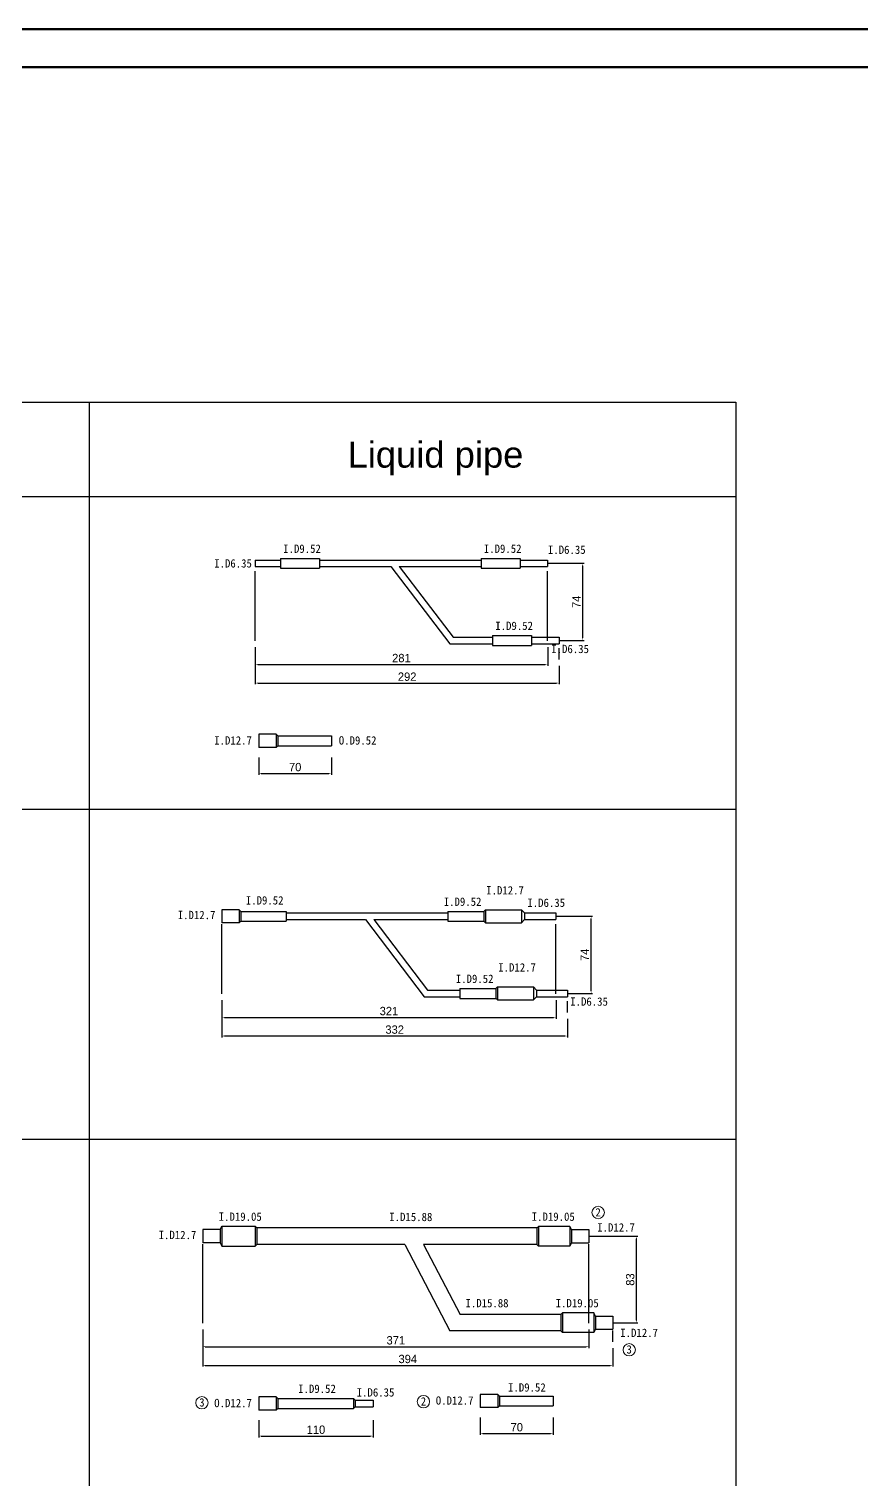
# Model space of a CAD drawing. Extents: x 594 to 813, y 174 to 240.
# Drawn here: x 758.89 to 767.68, y 225.18 to 240.49 of the extents above; entities that cross this region are included whole.
import ezdxf

# ---------------------------------------------------------------- set-up
doc = ezdxf.new("R2010")
doc.units = 0
doc.header["$MEASUREMENT"] = 0
doc.header["$PDMODE"] = 35
doc.header["$PDSIZE"] = 0.5
doc.layers.get('0').update_dxf_attribs({"linetype": 'CONTINUOUS', "lineweight": 30})
doc.layers.get('Defpoints').update_dxf_attribs({"linetype": 'CONTINUOUS'})
for name, color, linetype, lineweight in [('AC.REF(S). PIPING', 3, 'CONTINUOUS', 30), ('Dim', 142, 'CONTINUOUS', 0), ('UG-BORDER', 20, 'CONTINUOUS', 80)]:
    doc.layers.add(name, color=color, linetype=linetype, lineweight=lineweight)
doc.layers.add('CEN', color=1, linetype='CONTINUOUS')
doc.layers.add('LG-TEXT', color=4, linetype='CONTINUOUS')
doc.styles.add('LG-TEXT', font='arial.ttf')
doc.dimstyles.new('ISO-25', dxfattribs={"dimtxt": 2.5, "dimasz": 2.5, "dimexe": 1.25, "dimexo": 0.625, "dimtad": 1, "dimtxsty": 'Standard', "dimcen": 2.5, "dimadec": 0, "dimazin": 0, "dimtfac": 1, "dimtmove": 0, "dimatfit": 3, "dimfxl": 1, "dimarcsym": 0})

# ---------------------------------------------------------------- blocks, each defined once
blk = doc.blocks.new('*D154')
at = {"layer": 'Defpoints', "color": 0, "transparency": 16777216}
for p in [(1636.8, 2551.6), (1706.8, 2551.6), (1706.8, 2536.1)]:
    blk.add_point(p, dxfattribs=at)
at = {"layer": 'Dim', "color": 0, "lineweight": -2, "transparency": 16777216}
for p, q in [((1636.8, 2551.4), (1636.8, 2534.8)), ((1706.8, 2551.4), (1706.8, 2534.8)), ((1639.3, 2536.1), (1704.3, 2536.1))]:
    blk.add_line(p, q, dxfattribs=at)
at = {"layer": 'Dim', "color": 0, "transparency": 16777216}
for points in [[(1639.3, 2536.5), (1639.3, 2535.7), (1636.8, 2536.1)], [(1704.3, 2536.5), (1704.3, 2535.7), (1706.8, 2536.1)]]:
    blk.add_solid(points, dxfattribs=at)
at = {"layer": 'Dim', "color": 3, "transparency": 16777216, "insert": (1671.8, 2542.2), "char_height": 8, "attachment_point": 5}
blk.add_mtext('70', dxfattribs=at)
blk = doc.blocks.new('*D155')
at = {"layer": 'Defpoints', "color": 0, "transparency": 16777216}
for p in [(1914.4, 2737.9), (1948.1, 2737.9), (1925.4, 2663.9)]:
    blk.add_point(p, dxfattribs=at)
at = {"layer": 'Dim', "color": 0, "lineweight": -2, "transparency": 16777216}
for p, q in [((1914.6, 2737.9), (1949.4, 2737.9)), ((1948.1, 2666.4), (1948.1, 2735.4)), ((1925.6, 2663.9), (1949.4, 2663.9))]:
    blk.add_line(p, q, dxfattribs=at)
at = {"layer": 'Dim', "color": 0, "transparency": 16777216}
for points in [[(1947.7, 2735.4), (1948.5, 2735.4), (1948.1, 2737.9)], [(1947.7, 2666.4), (1948.5, 2666.4), (1948.1, 2663.9)]]:
    blk.add_solid(points, dxfattribs=at)
at = {"layer": 'Dim', "color": 3, "transparency": 16777216, "insert": (1942, 2700.9), "char_height": 8, "attachment_point": 5, "rotation": 90}
blk.add_mtext('74', dxfattribs=at)
blk = doc.blocks.new('*D156')
at = {"layer": 'Defpoints', "color": 0, "transparency": 16777216}
for p in [(1633.4, 2657.6), (1914.4, 2657.6), (1914.4, 2640.8)]:
    blk.add_point(p, dxfattribs=at)
at = {"layer": 'Dim', "color": 0, "lineweight": -2, "transparency": 16777216}
for p, q in [((1633.4, 2657.4), (1633.4, 2639.5)), ((1914.4, 2657.4), (1914.4, 2639.5)), ((1635.9, 2640.8), (1911.9, 2640.8))]:
    blk.add_line(p, q, dxfattribs=at)
at = {"layer": 'Dim', "color": 0, "transparency": 16777216}
for points in [[(1635.9, 2641.2), (1635.9, 2640.4), (1633.4, 2640.8)], [(1911.9, 2641.2), (1911.9, 2640.4), (1914.4, 2640.8)]]:
    blk.add_solid(points, dxfattribs=at)
at = {"layer": 'Dim', "color": 3, "transparency": 16777216, "insert": (1773.9, 2646.9), "char_height": 8, "attachment_point": 5}
blk.add_mtext('281', dxfattribs=at)
blk = doc.blocks.new('*D157')
at = {"layer": 'Defpoints', "color": 0, "transparency": 16777216}
for p in [(1633.4, 2639.7), (1925.4, 2639.7), (1925.4, 2622.9)]:
    blk.add_point(p, dxfattribs=at)
at = {"layer": 'Dim', "color": 0, "lineweight": -2, "transparency": 16777216}
for p, q in [((1633.4, 2639.5), (1633.4, 2621.7)), ((1925.4, 2639.5), (1925.4, 2621.7)), ((1635.9, 2622.9), (1922.9, 2622.9))]:
    blk.add_line(p, q, dxfattribs=at)
at = {"layer": 'Dim', "color": 0, "transparency": 16777216}
for points in [[(1635.9, 2623.3), (1635.9, 2622.5), (1633.4, 2622.9)], [(1922.9, 2623.3), (1922.9, 2622.5), (1925.4, 2622.9)]]:
    blk.add_solid(points, dxfattribs=at)
at = {"layer": 'Dim', "color": 3, "transparency": 16777216, "insert": (1779.4, 2629), "char_height": 8, "attachment_point": 5}
blk.add_mtext('292', dxfattribs=at)
blk = doc.blocks.new('*D164')
at = {"layer": 'Defpoints', "color": 0, "transparency": 16777216}
for p in [(1922.4, 2399), (1956.1, 2399), (1933.4, 2325)]:
    blk.add_point(p, dxfattribs=at)
at = {"layer": 'Dim', "color": 0, "lineweight": -2, "transparency": 16777216}
for p, q in [((1922.6, 2399), (1957.4, 2399)), ((1956.1, 2327.5), (1956.1, 2396.5)), ((1933.6, 2325), (1957.4, 2325))]:
    blk.add_line(p, q, dxfattribs=at)
at = {"layer": 'Dim', "color": 0, "transparency": 16777216}
for points in [[(1955.7, 2396.5), (1956.5, 2396.5), (1956.1, 2399)], [(1955.7, 2327.5), (1956.5, 2327.5), (1956.1, 2325)]]:
    blk.add_solid(points, dxfattribs=at)
at = {"layer": 'Dim', "color": 3, "transparency": 16777216, "insert": (1950, 2362), "char_height": 8, "attachment_point": 5, "rotation": 90}
blk.add_mtext('74', dxfattribs=at)
blk = doc.blocks.new('*D165')
at = {"layer": 'Defpoints', "color": 0, "transparency": 16777216}
for p in [(1601.4, 2318.7), (1922.4, 2318.7), (1922.4, 2301.9)]:
    blk.add_point(p, dxfattribs=at)
at = {"layer": 'Dim', "color": 0, "lineweight": -2, "transparency": 16777216}
for p, q in [((1601.4, 2318.5), (1601.4, 2300.7)), ((1922.4, 2318.5), (1922.4, 2300.7)), ((1603.9, 2301.9), (1919.9, 2301.9))]:
    blk.add_line(p, q, dxfattribs=at)
at = {"layer": 'Dim', "color": 0, "transparency": 16777216}
for points in [[(1603.9, 2302.3), (1603.9, 2301.5), (1601.4, 2301.9)], [(1919.9, 2302.3), (1919.9, 2301.5), (1922.4, 2301.9)]]:
    blk.add_solid(points, dxfattribs=at)
at = {"layer": 'Dim', "color": 3, "transparency": 16777216, "insert": (1761.9, 2308), "char_height": 8, "attachment_point": 5}
blk.add_mtext('321', dxfattribs=at)
blk = doc.blocks.new('*D166')
at = {"layer": 'Defpoints', "color": 0, "transparency": 16777216}
for p in [(1601.4, 2300.9), (1933.4, 2300.9), (1933.4, 2284.1)]:
    blk.add_point(p, dxfattribs=at)
at = {"layer": 'Dim', "color": 0, "lineweight": -2, "transparency": 16777216}
for p, q in [((1601.4, 2300.7), (1601.4, 2282.8)), ((1933.4, 2300.7), (1933.4, 2282.8)), ((1603.9, 2284.1), (1930.9, 2284.1))]:
    blk.add_line(p, q, dxfattribs=at)
at = {"layer": 'Dim', "color": 0, "transparency": 16777216}
for points in [[(1603.9, 2284.5), (1603.9, 2283.6), (1601.4, 2284.1)], [(1930.9, 2284.5), (1930.9, 2283.6), (1933.4, 2284.1)]]:
    blk.add_solid(points, dxfattribs=at)
at = {"layer": 'Dim', "color": 3, "transparency": 16777216, "insert": (1767.4, 2290.2), "char_height": 8, "attachment_point": 5}
blk.add_mtext('332', dxfattribs=at)
blk = doc.blocks.new('*D173')
at = {"layer": 'Defpoints', "color": 0, "transparency": 16777216}
for p in [(1954, 2091.8), (1999.8, 2091.8), (1977, 2008.8)]:
    blk.add_point(p, dxfattribs=at)
at = {"layer": 'Dim', "color": 0, "lineweight": -2, "transparency": 16777216}
for p, q in [((1954.2, 2091.8), (2001, 2091.8)), ((1999.8, 2011.3), (1999.8, 2089.3)), ((1977.2, 2008.8), (2001, 2008.8))]:
    blk.add_line(p, q, dxfattribs=at)
at = {"layer": 'Dim', "color": 0, "transparency": 16777216}
for points in [[(1999.3, 2089.3), (2000.2, 2089.3), (1999.8, 2091.8)], [(1999.3, 2011.3), (2000.2, 2011.3), (1999.8, 2008.8)]]:
    blk.add_solid(points, dxfattribs=at)
at = {"layer": 'Dim', "color": 3, "transparency": 16777216, "insert": (1993.7, 2050.3), "char_height": 8, "attachment_point": 5, "rotation": 90}
blk.add_mtext('83', dxfattribs=at)
blk = doc.blocks.new('*D174')
at = {"layer": 'Defpoints', "color": 0, "transparency": 16777216}
for p in [(1583, 2002.6), (1954, 2002.6), (1954, 1985.8)]:
    blk.add_point(p, dxfattribs=at)
at = {"layer": 'Dim', "color": 0, "lineweight": -2, "transparency": 16777216}
for p, q in [((1583, 2002.4), (1583, 1984.5)), ((1954, 2002.4), (1954, 1984.5)), ((1585.5, 1985.8), (1951.5, 1985.8))]:
    blk.add_line(p, q, dxfattribs=at)
at = {"layer": 'Dim', "color": 0, "transparency": 16777216}
for points in [[(1585.5, 1986.2), (1585.5, 1985.4), (1583, 1985.8)], [(1951.5, 1986.2), (1951.5, 1985.4), (1954, 1985.8)]]:
    blk.add_solid(points, dxfattribs=at)
at = {"layer": 'Dim', "color": 3, "transparency": 16777216, "insert": (1768.5, 1991.9), "char_height": 8, "attachment_point": 5}
blk.add_mtext('371', dxfattribs=at)
blk = doc.blocks.new('*D175')
at = {"layer": 'Defpoints', "color": 0, "transparency": 16777216}
for p in [(1583, 1984.7), (1977, 1984.7), (1977, 1967.9)]:
    blk.add_point(p, dxfattribs=at)
at = {"layer": 'Dim', "color": 0, "lineweight": -2, "transparency": 16777216}
for p, q in [((1583, 1984.5), (1583, 1966.7)), ((1977, 1984.5), (1977, 1966.7)), ((1585.5, 1967.9), (1974.5, 1967.9))]:
    blk.add_line(p, q, dxfattribs=at)
at = {"layer": 'Dim', "color": 0, "transparency": 16777216}
for points in [[(1585.5, 1968.3), (1585.5, 1967.5), (1583, 1967.9)], [(1974.5, 1968.3), (1974.5, 1967.5), (1977, 1967.9)]]:
    blk.add_solid(points, dxfattribs=at)
at = {"layer": 'Dim', "color": 3, "transparency": 16777216, "insert": (1780, 1974), "char_height": 8, "attachment_point": 5}
blk.add_mtext('394', dxfattribs=at)
blk = doc.blocks.new('*D176')
at = {"layer": 'Defpoints', "color": 0, "transparency": 16777216}
for p in [(1636.8, 1915.5), (1746.8, 1915.5), (1746.8, 1900)]:
    blk.add_point(p, dxfattribs=at)
at = {"layer": 'Dim', "color": 0, "lineweight": -2, "transparency": 16777216}
for p, q in [((1636.8, 1915.3), (1636.8, 1898.7)), ((1746.8, 1915.3), (1746.8, 1898.7)), ((1639.3, 1900), (1744.3, 1900))]:
    blk.add_line(p, q, dxfattribs=at)
at = {"layer": 'Dim', "color": 0, "transparency": 16777216}
for points in [[(1639.3, 1900.4), (1639.3, 1899.6), (1636.8, 1900)], [(1744.3, 1900.4), (1744.3, 1899.6), (1746.8, 1900)]]:
    blk.add_solid(points, dxfattribs=at)
at = {"layer": 'Dim', "color": 3, "transparency": 16777216, "insert": (1691.8, 1906.1), "char_height": 8, "attachment_point": 5}
blk.add_mtext('110', dxfattribs=at)
blk = doc.blocks.new('*D177')
at = {"layer": 'Defpoints', "color": 0, "transparency": 16777216}
for p in [(1849.7, 1917.9), (1919.7, 1917.9), (1919.7, 1902.4)]:
    blk.add_point(p, dxfattribs=at)
at = {"layer": 'Dim', "color": 0, "lineweight": -2, "transparency": 16777216}
for p, q in [((1849.7, 1917.7), (1849.7, 1901.2)), ((1919.7, 1917.7), (1919.7, 1901.2)), ((1852.2, 1902.4), (1917.2, 1902.4))]:
    blk.add_line(p, q, dxfattribs=at)
at = {"layer": 'Dim', "color": 0, "transparency": 16777216}
for points in [[(1852.2, 1902.8), (1852.2, 1902), (1849.7, 1902.4)], [(1917.2, 1902.8), (1917.2, 1902), (1919.7, 1902.4)]]:
    blk.add_solid(points, dxfattribs=at)
at = {"layer": 'Dim', "color": 3, "transparency": 16777216, "insert": (1884.7, 1908.5), "char_height": 8, "attachment_point": 5}
blk.add_mtext('70', dxfattribs=at)
blk = doc.blocks.new('A$C4F622165')
at = {"color": 2}
for p, q in [((-1539.19, -88.213), (-56.943, -88.213)), ((-677.9, -88.213), (-677.9, -2226.556)), ((-56.943, -88.213), (-56.943, -2226.556)), ((-1539.19, -178.788), (-56.943, -178.788)), ((-1539.19, -479.135), (-56.943, -479.135)), ((-1539.19, -795.863), (-56.943, -795.863))]:
    blk.add_line(p, q, dxfattribs=at)
for p, q in [((-518.589, -239.818), (-518.589, -246.168)), ((-518.589, -239.818), (-494.179, -239.818)), ((-518.589, -246.168), (-494.179, -246.168)), ((-494.179, -238.233), (-494.179, -247.753)), ((-494.179, -238.233), (-456.704, -238.233)), ((-494.179, -247.753), (-456.704, -247.753)), ((-456.704, -238.233), (-456.704, -247.753)), ((-456.704, -239.818), (-301.426, -239.818)), ((-456.704, -246.168), (-388.129, -246.168)), ((-388.129, -246.168), (-331.565, -320.168)), ((-380.142, -246.168), (-301.426, -246.168)), ((-380.142, -246.168), (-328.432, -313.818)), ((-301.426, -238.233), (-263.95, -238.233)), ((-301.426, -238.233), (-301.426, -247.753)), ((-301.426, -247.753), (-263.95, -247.753)), ((-263.95, -238.233), (-263.95, -247.753)), ((-263.95, -239.818), (-237.589, -239.818)), ((-263.95, -246.168), (-237.589, -246.168)), ((-237.589, -239.818), (-237.589, -246.168)), ((-328.432, -313.818), (-290.426, -313.818)), ((-290.426, -312.233), (-252.95, -312.233)), ((-290.426, -312.233), (-290.426, -321.753)), ((-252.95, -312.233), (-252.95, -321.753)), ((-252.95, -313.818), (-226.589, -313.818)), ((-226.589, -313.818), (-226.589, -320.168)), ((-331.565, -320.168), (-290.426, -320.168)), ((-290.426, -321.753), (-252.95, -321.753)), ((-252.95, -320.168), (-226.589, -320.168)), ((-498.401, -407.156), (-515.154, -407.156)), ((-515.154, -407.156), (-515.154, -419.856)), ((-498.401, -407.156), (-496.811, -408.752)), ((-498.401, -407.156), (-498.401, -419.856)), ((-496.811, -408.752), (-496.812, -418.277)), ((-496.811, -408.752), (-445.154, -408.752)), ((-445.154, -408.746), (-445.154, -418.277)), ((-498.401, -419.856), (-515.154, -419.856)), ((-498.401, -419.856), (-496.812, -418.277)), ((-496.811, -418.277), (-445.154, -418.277)), ((-533.827, -575.498), (-550.581, -575.498)), ((-550.581, -575.498), (-550.581, -588.198)), ((-533.827, -575.498), (-532.237, -577.094)), ((-533.827, -575.498), (-533.827, -588.198)), ((-532.237, -577.094), (-532.238, -586.619)), ((-532.237, -577.099), (-532.237, -586.619)), ((-532.237, -577.099), (-488.695, -577.099)), ((-488.695, -577.099), (-488.695, -586.619)), ((-488.695, -578.684), (-333.417, -578.684)), ((-333.417, -577.099), (-299.005, -577.099)), ((-333.417, -577.099), (-333.417, -586.619)), ((-297.415, -575.498), (-299.005, -577.094)), ((-299.005, -577.094), (-299.004, -586.619)), ((-299.005, -577.099), (-299.005, -586.619)), ((-299.005, -577.099), (-299.005, -586.619)), ((-297.415, -575.498), (-262.647, -575.498)), ((-297.415, -575.498), (-297.415, -588.198)), ((-262.647, -575.498), (-262.647, -588.198)), ((-259.808, -578.684), (-262.647, -575.498)), ((-259.808, -578.684), (-229.581, -578.684)), ((-259.808, -578.684), (-259.808, -585.034)), ((-229.581, -578.684), (-229.581, -585.034)), ((-533.827, -588.198), (-550.581, -588.198)), ((-533.827, -588.198), (-532.238, -586.619)), ((-532.237, -586.619), (-488.695, -586.619)), ((-488.695, -585.034), (-412.64, -585.034)), ((-412.64, -585.034), (-356.077, -659.034)), ((-404.653, -585.034), (-333.417, -585.034)), ((-404.653, -585.034), (-352.943, -652.684)), ((-333.417, -586.619), (-299.005, -586.619)), ((-297.415, -588.198), (-299.004, -586.619)), ((-297.415, -588.198), (-262.647, -588.198)), ((-259.808, -585.034), (-262.647, -588.198)), ((-259.808, -585.034), (-229.581, -585.034)), ((-352.943, -652.684), (-321.844, -652.684)), ((-321.844, -651.099), (-287.431, -651.099)), ((-321.844, -651.099), (-321.844, -660.619)), ((-285.841, -649.498), (-287.431, -651.094)), ((-287.431, -651.094), (-287.43, -660.619)), ((-287.431, -651.099), (-287.431, -660.619)), ((-287.431, -651.099), (-287.431, -660.619)), ((-285.841, -649.498), (-251.074, -649.498)), ((-285.841, -649.498), (-285.841, -662.198)), ((-251.074, -649.498), (-251.074, -662.198)), ((-248.234, -652.684), (-251.074, -649.498)), ((-248.234, -652.684), (-218.581, -652.684)), ((-248.234, -652.684), (-248.234, -659.034)), ((-218.581, -652.684), (-218.581, -659.034)), ((-356.077, -659.034), (-321.844, -659.034)), ((-321.844, -660.619), (-287.431, -660.619)), ((-285.841, -662.198), (-287.43, -660.619)), ((-285.841, -662.198), (-251.074, -662.198)), ((-248.234, -659.034), (-251.074, -662.198)), ((-248.234, -659.034), (-218.581, -659.034)), ((-552.187, -882.654), (-568.94, -882.654)), ((-568.94, -882.654), (-568.94, -895.354)), ((-552.187, -882.654), (-550.597, -879.477)), ((-552.187, -882.654), (-552.187, -895.354)), ((-550.597, -879.477), (-550.597, -898.532)), ((-550.597, -879.477), (-518.625, -879.477)), ((-517.036, -881.075), (-518.626, -879.477)), ((-518.625, -879.477), (-518.625, -898.532)), ((-248.025, -881.075), (-517.036, -881.075)), ((-517.036, -881.075), (-517.036, -896.955)), ((-248.025, -881.086), (-246.435, -879.488)), ((-248.025, -881.086), (-248.025, -896.966)), ((-216.283, -879.488), (-246.436, -879.488)), ((-246.436, -879.488), (-246.436, -898.543)), ((-214.694, -882.665), (-216.284, -879.488)), ((-216.283, -879.488), (-216.283, -898.543)), ((-214.694, -882.665), (-197.94, -882.665)), ((-214.694, -882.665), (-214.694, -895.365)), ((-197.94, -882.665), (-197.94, -895.365)), ((-552.187, -895.354), (-568.94, -895.354)), ((-552.187, -895.354), (-550.597, -898.532)), ((-550.597, -898.532), (-518.625, -898.532)), ((-517.036, -896.955), (-518.625, -898.532)), ((-374.673, -896.955), (-517.036, -896.955)), ((-374.673, -896.955), (-331.414, -979.955)), ((-248.025, -896.955), (-356.767, -896.955)), ((-356.767, -896.955), (-321.784, -964.075)), ((-248.025, -896.966), (-246.436, -898.543)), ((-216.283, -898.543), (-246.436, -898.543)), ((-214.694, -895.365), (-216.283, -898.543)), ((-214.694, -895.365), (-197.94, -895.365)), ((-225.025, -964.075), (-321.784, -964.075)), ((-225.025, -964.086), (-223.435, -962.488)), ((-225.025, -964.086), (-225.025, -979.966)), ((-193.283, -962.488), (-223.436, -962.488)), ((-223.436, -962.488), (-223.436, -981.543)), ((-191.694, -965.665), (-193.284, -962.488)), ((-193.283, -962.488), (-193.283, -981.543)), ((-191.694, -965.665), (-174.94, -965.665)), ((-191.694, -965.665), (-191.694, -978.365)), ((-174.94, -965.665), (-174.94, -978.365)), ((-225.025, -979.955), (-331.414, -979.955)), ((-225.025, -979.966), (-223.436, -981.543)), ((-193.283, -981.543), (-223.436, -981.543)), ((-191.694, -978.365), (-193.283, -981.543)), ((-191.694, -978.365), (-174.94, -978.365)), ((-498.401, -1043.258), (-515.154, -1043.258)), ((-515.154, -1043.258), (-515.154, -1055.958)), ((-498.401, -1043.258), (-496.811, -1044.853)), ((-498.401, -1043.258), (-498.401, -1055.958)), ((-285.539, -1040.834), (-302.292, -1040.834)), ((-302.292, -1040.834), (-302.292, -1053.534)), ((-285.539, -1040.834), (-283.949, -1042.429)), ((-285.539, -1040.834), (-285.539, -1053.534)), ((-283.949, -1042.429), (-283.95, -1051.954)), ((-283.949, -1042.429), (-232.292, -1042.429)), ((-232.292, -1042.424), (-232.292, -1051.954)), ((-498.401, -1055.958), (-515.154, -1055.958)), ((-498.401, -1055.958), (-496.812, -1054.379)), ((-496.811, -1044.853), (-496.812, -1054.379)), ((-496.811, -1044.853), (-424.131, -1044.853)), ((-496.811, -1054.379), (-424.131, -1054.379)), ((-424.131, -1044.853), (-424.131, -1054.379)), ((-422.546, -1046.438), (-424.131, -1044.853)), ((-422.541, -1052.788), (-424.131, -1054.379)), ((-422.546, -1046.438), (-405.154, -1046.438)), ((-422.546, -1046.438), (-422.541, -1052.788)), ((-422.541, -1052.788), (-405.154, -1052.788)), ((-405.154, -1046.438), (-405.154, -1052.788)), ((-285.539, -1053.534), (-302.292, -1053.534)), ((-285.539, -1053.534), (-283.95, -1051.954)), ((-283.949, -1051.954), (-232.292, -1051.954))]:
    blk.add_line(p, q)
at = {"layer": 'CEN'}
for p, q in [((-518.589, -317.558), (-518.589, -250.589)), ((-237.589, -317.558), (-237.589, -250.589)), ((-226.589, -335.427), (-226.589, -324.589)), ((-550.581, -656.424), (-550.581, -589.455)), ((-229.581, -656.424), (-229.581, -589.455)), ((-218.581, -674.293), (-218.581, -663.455)), ((-568.94, -972.58), (-568.94, -896.611)), ((-197.94, -972.58), (-197.94, -896.611)), ((-174.94, -990.449), (-174.94, -979.611))]:
    blk.add_line(p, q, dxfattribs=at)
at = {"layer": 'Dim', "color": 1}
for centre in [(-189.037, -866.245), (-159.242, -997.986), (-569.689, -1048.836), (-356.897, -1047.799)]:
    blk.add_circle(centre, 5.958, dxfattribs=at)
at = {"layer": 'Dim', "color": 3, "char_height": 8, "attachment_point": 5}
for s, insert in [('{\\fDotumChe|b0|i0|c129|p49;I\\fDotumChe|b0|i0|c0|p49;.D\\fDotumChe|b0|i0|c129|p49;9.52}', (-473.532, -229.029)), ('{\\fDotumChe|b0|i0|c129|p49;I\\fDotumChe|b0|i0|c0|p49;.D\\fDotumChe|b0|i0|c129|p49;9.52}', (-280.778, -229.029)), ('{\\fDotumChe|b0|i0|c129|p49;I\\fDotumChe|b0|i0|c0|p49;.D\\fDotumChe|b0|i0|c129|p49;6.35}', (-219.206, -230.029)), ('{\\fDotumChe|b0|i0|c129|p49;I\\fDotumChe|b0|i0|c0|p49;.D\\fDotumChe|b0|i0|c129|p49;6.35}', (-539.799, -243.105)), ('{\\fDotumChe|b0|i0|c129|p49;I\\fDotumChe|b0|i0|c0|p49;.D\\fDotumChe|b0|i0|c129|p49;9.52}', (-269.778, -303.029)), ('{\\fDotumChe|b0|i0|c129|p49;I\\fDotumChe|b0|i0|c0|p49;.D\\fDotumChe|b0|i0|c129|p49;6.35}', (-216.008, -325.238)), ('{\\fDotumChe|b0|i0|c129|p49;I\\fDotumChe|b0|i0|c0|p49;.D\\fDotumChe|b0|i0|c129|p49;12.7}', (-539.799, -413.079)), ('{\\fDotumChe|b0|i0|c0|p49;O.D\\fDotumChe|b0|i0|c129|p49;9.52}', (-420.126, -413.079)), ('{\\fDotumChe|b0|i0|c129|p49;I\\fDotumChe|b0|i0|c0|p49;.D\\fDotumChe|b0|i0|c129|p49;12.7}', (-278.53, -556.976)), ('{\\fDotumChe|b0|i0|c129|p49;I\\fDotumChe|b0|i0|c0|p49;.D\\fDotumChe|b0|i0|c129|p49;9.52}', (-509.415, -566.599)), ('{\\fDotumChe|b0|i0|c129|p49;I\\fDotumChe|b0|i0|c0|p49;.D\\fDotumChe|b0|i0|c129|p49;9.52}', (-319.294, -567.895)), ('{\\fDotumChe|b0|i0|c129|p49;I\\fDotumChe|b0|i0|c0|p49;.D\\fDotumChe|b0|i0|c129|p49;6.35}', (-238.956, -568.895)), ('{\\fDotumChe|b0|i0|c129|p49;I\\fDotumChe|b0|i0|c0|p49;.D\\fDotumChe|b0|i0|c129|p49;12.7}', (-574.817, -580.661)), ('{\\fDotumChe|b0|i0|c129|p49;I\\fDotumChe|b0|i0|c0|p49;.D\\fDotumChe|b0|i0|c129|p49;9.52}', (-307.72, -641.895)), ('{\\fDotumChe|b0|i0|c129|p49;I\\fDotumChe|b0|i0|c0|p49;.D\\fDotumChe|b0|i0|c129|p49;12.7}', (-266.957, -630.976)), ('{\\fDotumChe|b0|i0|c129|p49;I\\fDotumChe|b0|i0|c0|p49;.D\\fDotumChe|b0|i0|c129|p49;6.35}', (-197.781, -663.749)), ('{\\fDotumChe|b0|i0|c129|p49;2}', (-189.077, -865.978)), ('{\\fDotumChe|b0|i0|c129|p49;I\\fDotumChe|b0|i0|c0|p49;.D\\fDotumChe|b0|i0|c129|p49;19.05}', (-532.87, -870.27)), ('{\\fDotumChe|b0|i0|c129|p49;I\\fDotumChe|b0|i0|c0|p49;.D\\fDotumChe|b0|i0|c129|p49;15.88}', (-369.025, -870.505)), ('{\\fDotumChe|b0|i0|c129|p49;I\\fDotumChe|b0|i0|c0|p49;.D\\fDotumChe|b0|i0|c129|p49;19.05}', (-232.191, -870.27)), ('{\\fDotumChe|b0|i0|c129|p49;I\\fDotumChe|b0|i0|c0|p49;.D\\fDotumChe|b0|i0|c129|p49;12.7}', (-171.884, -880.601)), ('{\\fDotumChe|b0|i0|c129|p49;I\\fDotumChe|b0|i0|c0|p49;.D\\fDotumChe|b0|i0|c129|p49;12.7}', (-593.177, -887.817)), ('{\\fDotumChe|b0|i0|c129|p49;I\\fDotumChe|b0|i0|c0|p49;.D\\fDotumChe|b0|i0|c129|p49;15.88}', (-295.811, -953.268)), ('{\\fDotumChe|b0|i0|c129|p49;I\\fDotumChe|b0|i0|c0|p49;.D\\fDotumChe|b0|i0|c129|p49;19.05}', (-209.191, -953.27)), ('{\\fDotumChe|b0|i0|c129|p49;I\\fDotumChe|b0|i0|c0|p49;.D\\fDotumChe|b0|i0|c129|p49;12.7}', (-149.736, -981.755)), ('{\\fDotumChe|b0|i0|c129|p49;3}', (-159.282, -997.72)), ('{\\fDotumChe|b0|i0|c129|p49;I\\fDotumChe|b0|i0|c0|p49;.D\\fDotumChe|b0|i0|c129|p49;9.52}', (-459.158, -1035.472)), ('{\\fDotumChe|b0|i0|c129|p49;I\\fDotumChe|b0|i0|c0|p49;.D\\fDotumChe|b0|i0|c129|p49;6.35}', (-402.906, -1038.957)), ('{\\fDotumChe|b0|i0|c129|p49;2}', (-356.936, -1047.533)), ('{\\fDotumChe|b0|i0|c129|p49;O\\fDotumChe|b0|i0|c0|p49;.D\\fDotumChe|b0|i0|c129|p49;12.7}', (-326.937, -1046.757)), ('{\\fDotumChe|b0|i0|c129|p49;I\\fDotumChe|b0|i0|c0|p49;.D\\fDotumChe|b0|i0|c129|p49;9.52}', (-257.516, -1034.199)), ('{\\fDotumChe|b0|i0|c129|p49;3}', (-569.728, -1048.57)), ('{\\fDotumChe|b0|i0|c129|p49;O\\fDotumChe|b0|i0|c0|p49;.D\\fDotumChe|b0|i0|c129|p49;12.7}', (-539.799, -1049.181))]:
    blk.add_mtext(s, dxfattribs=dict(at, insert=insert))
at = {"layer": 'LG-TEXT', "color": 0, "style": 'LG-TEXT'}
blk.add_text('Liquid pipe', height=25, dxfattribs=at).set_placement((-429.815, -151.127))
at = {"layer": 'Dim'}
for base, p1, p2, picture, middle in [((-203.847, -242.993), (-226.589, -316.993), (-237.589, -242.993), '*D155', (-209.958, -279.993)), ((-195.838, -581.859), (-218.581, -655.859), (-229.581, -581.859), '*D164', (-201.95, -618.859)), ((-152.198, -889.015), (-174.94, -972.015), (-197.94, -889.015), '*D173', (-158.299, -930.515))]:
    dim = blk.add_linear_dim(base=base, p1=p1, p2=p2, angle=90, dimstyle='ISO-25', override={"dimtxt": 8, "dimexo": 0.2, "dimgap": 2, "dimsah": 1, "dimclrt": 3}, dxfattribs=at)
    dim.commit()
    dim.dimension.update_dxf_attribs({"geometry": picture, "text_midpoint": middle, "insert": (-2151.957, -2980.862)})
for base, p1, p2, override, picture, middle in [((-237.589, -340.068), (-518.589, -323.248), (-237.589, -323.248), {"dimtxt": 8, "dimexo": 0.2, "dimgap": 2, "dimsah": 1, "dimclrt": 3}, '*D156', (-378.089, -333.956)), ((-226.589, -357.937), (-518.589, -341.118), (-226.589, -341.118), {"dimtxt": 8, "dimexo": 0.2, "dimgap": 2, "dimsah": 1, "dimclrt": 3}, '*D157', (-372.589, -351.836)), ((-445.154, -444.77), (-515.154, -429.272), (-445.154, -429.272), {"dimtxt": 8, "dimexo": 0.2, "dimgap": 2, "dimtxsty": 'Standard', "dimsah": 1, "dimclrt": 3}, '*D154', (-480.154, -438.663)), ((-229.581, -678.934), (-550.581, -662.114), (-229.581, -662.114), {"dimtxt": 8, "dimexo": 0.2, "dimgap": 2, "dimsah": 1, "dimclrt": 3}, '*D165', (-390.081, -672.822)), ((-218.581, -696.803), (-550.581, -679.984), (-218.581, -679.984), {"dimtxt": 8, "dimexo": 0.2, "dimgap": 2, "dimsah": 1, "dimclrt": 3}, '*D166', (-384.581, -690.702)), ((-197.94, -995.09), (-568.94, -978.27), (-197.94, -978.27), {"dimtxt": 8, "dimexo": 0.2, "dimgap": 2, "dimsah": 1, "dimclrt": 3}, '*D174', (-383.44, -988.978)), ((-174.94, -1012.959), (-568.94, -996.14), (-174.94, -996.14), {"dimtxt": 8, "dimexo": 0.2, "dimgap": 2, "dimsah": 1, "dimclrt": 3}, '*D175', (-371.94, -1006.853)), ((-405.154, -1080.871), (-515.154, -1065.373), (-405.154, -1065.373), {"dimtxt": 8, "dimexo": 0.2, "dimgap": 2, "dimtxsty": 'Standard', "dimsah": 1, "dimclrt": 3}, '*D176', (-460.154, -1074.759)), ((-232.292, -1078.447), (-302.292, -1062.949), (-232.292, -1062.949), {"dimtxt": 8, "dimexo": 0.2, "dimgap": 2, "dimtxsty": 'Standard', "dimsah": 1, "dimclrt": 3}, '*D177', (-267.292, -1072.34))]:
    dim = blk.add_linear_dim(base=base, p1=p1, p2=p2, dimstyle='ISO-25', override=override, dxfattribs=at)
    dim.commit()
    dim.dimension.update_dxf_attribs({"geometry": picture, "text_midpoint": middle, "insert": (-2151.957, -2980.862)})

msp = doc.modelspace()

# ---------------------------------------------------------------- linework, layer by layer
at = {"layer": 'UG-BORDER', "color": 7}
for p, q in [((808.113, 240.494), (712.113, 240.494)), ((807.709, 240.09), (712.518, 240.09))]:
    msp.add_line(p, q, dxfattribs=at)

# ---------------------------------------------------------------- block references
at = {"layer": 'AC.REF(S). PIPING', "linetype": 'Continuous', "xscale": 0.0109999999999957, "yscale": 0.0109999999999957, "zscale": 0.0109999999999957}
msp.add_blockref('A$C4F622165', (766.987, 237.525), dxfattribs=at)

doc.saveas('drawing.dxf')
